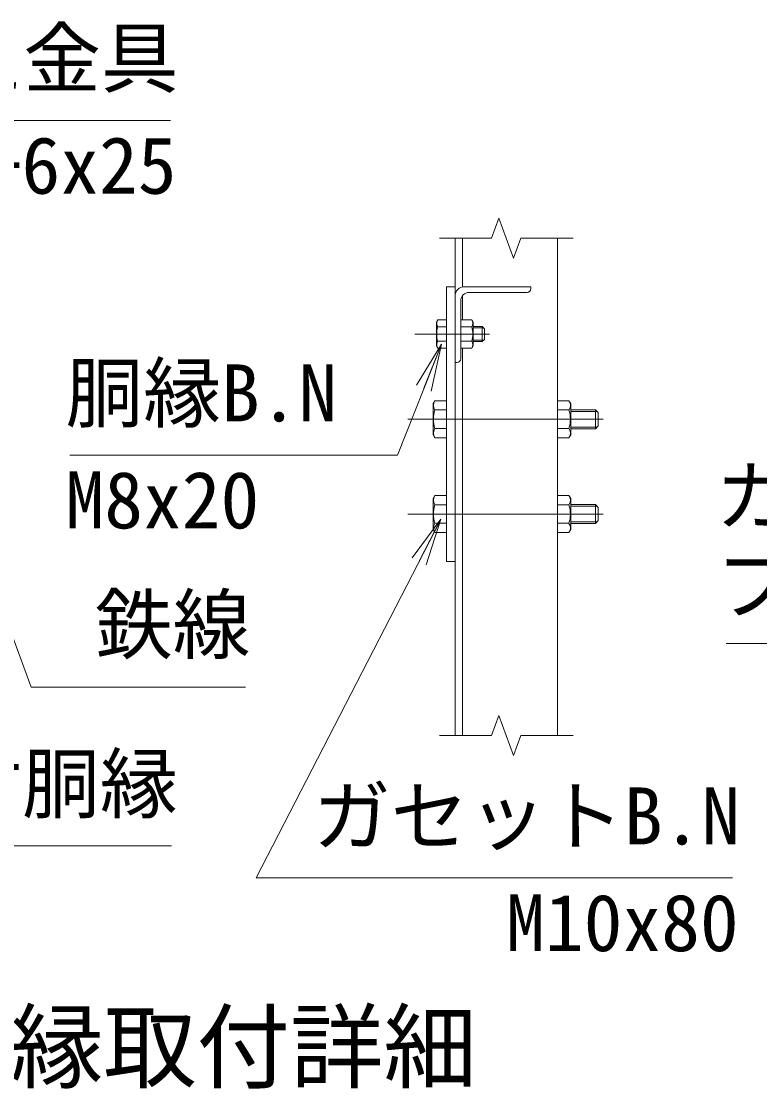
# Model space of a CAD drawing. Units: millimetres, scale not verified. Extents: x -10500 to 10500, y -7425 to 7425.
# Drawn here: x 2266 to 3823, y 1816 to 4069 of the extents above; entities that cross this region are included whole.
import ezdxf
from ezdxf.enums import TextEntityAlignment as Align

# ---------------------------------------------------------------- set-up
doc = ezdxf.new("R2010")
doc.units = ezdxf.units.MM
doc.header["$LTSCALE"] = 50
doc.linetypes.add('USER1', pattern=[50.8, 31.75, -6.35, 6.35, -6.35])
for name, color, linetype, lineweight in [('0-0_D-STR3', 3, 'Continuous', 13), ('0-1_D-STR1', 1, 'Continuous', 18), ('0-2_D-BMK', 2, 'USER1', 13), ('0-4_D-STR-TXT', 7, 'Continuous', 9), ('0-6_D-STR-DIM', 7, 'Continuous', 9), ('0-7_0', 7, 'Continuous', 9)]:
    doc.layers.add(name, color=color, linetype=linetype, lineweight=lineweight)
doc.layers.add('0-3_D-TTL-TXT', color=7, linetype='Continuous')
doc.styles.add('ＭＳ ゴシック', font='')
doc.styles.get('ＭＳ ゴシック').set_extended_font_data('MS Gothic')

# ---------------------------------------------------------------- blocks, each defined once
blk = doc.blocks.new('_Open')
at = {"layer": '0-7_0'}
blk.add_line((-50, 8.33), (0, 0), dxfattribs=at)
blk.add_lwpolyline([(-50, -8.33), (0, 0), (-50, 0)], dxfattribs=at)

msp = doc.modelspace()

# ---------------------------------------------------------------- linework, layer by layer
at = {"layer": '0-0_D-STR3'}
for p, q in [((3162.58, 2928.99), (3162.58, 3508.99)), ((3162.58, 3508.99), (3180.58, 3508.99)), ((3141.38, 3434.19), (3144.17, 3439.01)), ((3141.38, 3434.19), (3141.38, 3383.79)), ((3162.58, 3439.01), (3144.17, 3439.01)), ((3162.58, 3439.01), (3162.58, 3378.97)), ((3192.58, 3439.01), (3215.68, 3439.01)), ((3192.58, 3378.97), (3192.58, 3439.01)), ((3215.68, 3439.01), (3218.58, 3433.99)), ((3218.58, 3383.99), (3218.58, 3433.99)), ((3218.58, 3424.99), (3237.78, 3424.99)), ((3237.78, 3424.99), (3242.58, 3420.19)), ((3237.78, 3424.99), (3237.78, 3392.99)), ((3162.58, 3424), (3144.17, 3424)), ((3192.58, 3424), (3215.68, 3424)), ((3218.58, 3421.99), (3240.78, 3421.99)), ((3242.58, 3420.19), (3242.58, 3397.79)), ((3141.38, 3383.79), (3144.17, 3378.97)), ((3162.58, 3393.98), (3144.17, 3393.98)), ((3192.58, 3393.98), (3215.68, 3393.98)), ((3215.68, 3378.97), (3218.58, 3383.99)), ((3218.58, 3395.99), (3240.78, 3395.99)), ((3218.58, 3392.99), (3237.78, 3392.99)), ((3237.78, 3392.99), (3242.58, 3397.79)), ((3162.58, 3378.97), (3144.17, 3378.97)), ((3192.58, 3378.97), (3215.68, 3378.97)), ((3134.58, 3261.99), (3138.2, 3268.25)), ((3138.2, 3268.25), (3162.58, 3268.25)), ((3162.58, 3268.25), (3162.58, 3189.73)), ((3420.97, 3268.25), (3396.58, 3268.25)), ((3396.58, 3268.25), (3396.58, 3189.73)), ((3424.58, 3261.99), (3420.97, 3268.25)), ((3134.58, 3261.99), (3134.58, 3195.99)), ((3138.2, 3248.62), (3162.58, 3248.62)), ((3420.97, 3248.62), (3396.58, 3248.62)), ((3424.58, 3261.99), (3424.58, 3195.99)), ((3424.58, 3248.99), (3476.58, 3248.99)), ((3424.58, 3245.39), (3480.18, 3245.39)), ((3476.58, 3248.99), (3482.58, 3242.99)), ((3482.58, 3242.99), (3482.58, 3214.99)), ((3138.2, 3209.36), (3162.58, 3209.36)), ((3420.97, 3209.36), (3396.58, 3209.36)), ((3424.58, 3212.59), (3480.18, 3212.59)), ((3424.58, 3208.99), (3476.58, 3208.99)), ((3134.58, 3195.99), (3138.2, 3189.73)), ((3138.2, 3189.73), (3162.58, 3189.73)), ((3420.97, 3189.73), (3396.58, 3189.73)), ((3424.58, 3195.99), (3420.97, 3189.73)), ((3134.58, 3061.99), (3138.2, 3068.25)), ((3138.2, 3068.25), (3162.58, 3068.25)), ((3162.58, 3068.25), (3162.58, 2989.73)), ((3420.97, 3068.25), (3396.58, 3068.25)), ((3396.58, 3068.25), (3396.58, 2989.73)), ((3424.58, 3061.99), (3420.97, 3068.25)), ((3134.58, 3061.99), (3134.58, 2995.99)), ((3138.2, 3048.62), (3162.58, 3048.62)), ((3420.97, 3048.62), (3396.58, 3048.62)), ((3424.58, 3061.99), (3424.58, 2995.99)), ((3424.58, 3048.99), (3476.58, 3048.99)), ((3424.58, 3045.39), (3480.18, 3045.39)), ((3476.58, 3048.99), (3482.58, 3042.99)), ((3482.58, 3042.99), (3482.58, 3014.99)), ((3138.2, 3009.36), (3162.58, 3009.36)), ((3420.97, 3009.36), (3396.58, 3009.36)), ((3424.58, 3012.59), (3480.18, 3012.59)), ((3424.58, 3008.99), (3476.58, 3008.99)), ((3134.58, 2995.99), (3138.2, 2989.73)), ((3138.2, 2989.73), (3162.58, 2989.73)), ((3420.97, 2989.73), (3396.58, 2989.73)), ((3424.58, 2995.99), (3420.97, 2989.73)), ((3162.58, 2928.99), (3180.58, 2928.99))]:
    msp.add_line(p, q, dxfattribs=at)
for points in [[(3476.58, 3248.99), (3476.58, 3208.99), (3482.58, 3214.99)], [(3476.58, 3048.99), (3476.58, 3008.99), (3482.58, 3014.99)]]:
    msp.add_lwpolyline(points, dxfattribs=at)
for centre, radius, start, end in [((3155.14, 3431.51), 13.29, 145.61585, 214.38415), ((3204.72, 3431.51), 13.29, 325.61586, 34.38414), ((3191.52, 3408.99), 49.68, 162.4121, 197.5879), ((3168.33, 3408.99), 49.68, 342.4121, 17.5879), ((3155.14, 3386.47), 13.29, 145.61585, 214.38415), ((3204.72, 3386.47), 13.29, 325.61585, 34.38416), ((3152.54, 3258.43), 17.38, 145.61575, 214.38425), ((3406.63, 3258.43), 17.38, 325.61575, 34.38425), ((3200.12, 3228.99), 64.96, 162.41205, 197.58795), ((3359.04, 3228.99), 64.96, 342.41205, 17.58795), ((3152.54, 3199.54), 17.38, 145.61575, 214.38425), ((3406.63, 3199.54), 17.38, 325.61575, 34.38425), ((3152.54, 3058.43), 17.38, 145.61575, 214.38425), ((3406.63, 3058.43), 17.38, 325.61575, 34.38425), ((3200.12, 3028.99), 64.96, 162.41205, 197.58795), ((3359.04, 3028.99), 64.96, 342.41205, 17.58795), ((3152.54, 2999.54), 17.38, 145.61575, 214.38425), ((3406.63, 2999.54), 17.38, 325.61575, 34.38425)]:
    msp.add_arc(centre, radius, start, end, dxfattribs=at)
at = {"layer": '0-1_D-STR1'}
for p, q in [((3180.58, 2561.63), (3180.58, 3611.61)), ((3196.58, 3508.58), (3196.58, 3611.61)), ((3396.58, 2561.63), (3396.58, 3611.61)), ((3200.58, 3508.99), (3340.58, 3508.99)), ((3210.58, 3496.99), (3332.58, 3496.99)), ((3340.58, 3504.99), (3340.58, 3508.99)), ((3180.58, 3348.99), (3180.58, 3488.99)), ((3192.58, 3356.99), (3192.58, 3478.99)), ((3196.58, 3439.01), (3196.58, 3490.3)), ((3196.58, 2561.63), (3196.58, 3378.97)), ((3184.58, 3348.99), (3180.58, 3348.99))]:
    msp.add_line(p, q, dxfattribs=at)
for centre, radius, start, end in [((3200.58, 3488.99), 20, 90, 180), ((3210.58, 3478.99), 18, 90, 180), ((3332.58, 3504.99), 8, 270, 0), ((3184.58, 3356.99), 8, 270, 0)]:
    msp.add_arc(centre, radius, start, end, dxfattribs=at)
at = {"layer": '0-2_D-BMK'}
for p, q in [((3095.83, 3408.99), (3253.33, 3408.99)), ((3080.97, 3228.99), (3492.96, 3228.99)), ((3080.97, 3028.99), (3492.96, 3028.99))]:
    msp.add_line(p, q, dxfattribs=at)
at = {"layer": '0-4_D-STR-TXT'}
for points in [[(2580.27, 3859.58), (1645.21, 3859.58), (1888.15, 3462.69)], [(2738.72, 2663.75), (2286.53, 2663.75), (2006.03, 3425.63)], [(2367.62, 3153.6), (3059.02, 3153.6), (3151.15, 3385.82)], [(2582.03, 2328.61), (1809.42, 2328.61), (1647.88, 3344.77)], [(3752.51, 2755.4), (4498.48, 2755.4), (4818.88, 3179.79)], [(3766.09, 2261.18), (2761.24, 2261.18), (3149.71, 3016.29)]]:
    msp.add_lwpolyline(points, dxfattribs=at)
at = {"layer": '0-6_D-STR-DIM'}
for p, q in [((3273.19, 3653.89), (3257.8, 3611.61)), ((3303.97, 3569.32), (3273.19, 3653.89)), ((3147.58, 3611.61), (3257.8, 3611.61)), ((3319.37, 3611.61), (3303.97, 3569.32)), ((3319.37, 3611.61), (3429.58, 3611.61)), ((3273.19, 2603.92), (3257.8, 2561.63)), ((3303.97, 2519.34), (3273.19, 2603.92)), ((3147.58, 2561.63), (3257.8, 2561.63)), ((3319.37, 2561.63), (3303.97, 2519.34)), ((3319.37, 2561.63), (3429.58, 2561.63))]:
    msp.add_line(p, q, dxfattribs=at)

# ---------------------------------------------------------------- block references
at = {"layer": '0-4_D-STR-TXT', "xscale": 2, "yscale": 2}
for p, rotation in [((3151.89, 3387.68), 68.35863), ((3150.63, 3018.07), 62.77606)]:
    msp.add_blockref('_Open', p, dxfattribs=dict(at, rotation=rotation))

# ---------------------------------------------------------------- texts
at = {"layer": '0-3_D-TTL-TXT', "style": 'ＭＳ ゴシック'}
msp.add_text('端柱･中胴縁取付詳細', height=144.4, dxfattribs=at).set_placement((1355.19, 1788.73), align=Align.BOTTOM_LEFT)
at = {"layer": '0-4_D-STR-TXT', "style": 'ＭＳ ゴシック'}
for s, p in [('網押え金具', (1777.6, 3895.17)), ('B.N +6x25', (1857.02, 3669.07)), ('胴縁B.N', (2358.74, 3188.56)), ('ガセット', (3732.21, 2972.61)), ('M8x20', (2358.74, 2962.59)), ('プレート', (3732.21, 2784.64)), ('鉄線', (2420.82, 2699.66)), ('孔付胴縁', (1939.27, 2363.57)), ('ガセットB.N', (2880.94, 2295.5)), ('M10x80', (3288.43, 2070.17))]:
    msp.add_text(s, height=120.2, dxfattribs=at).set_placement(p, align=Align.BOTTOM_LEFT)

doc.saveas('drawing.dxf')
